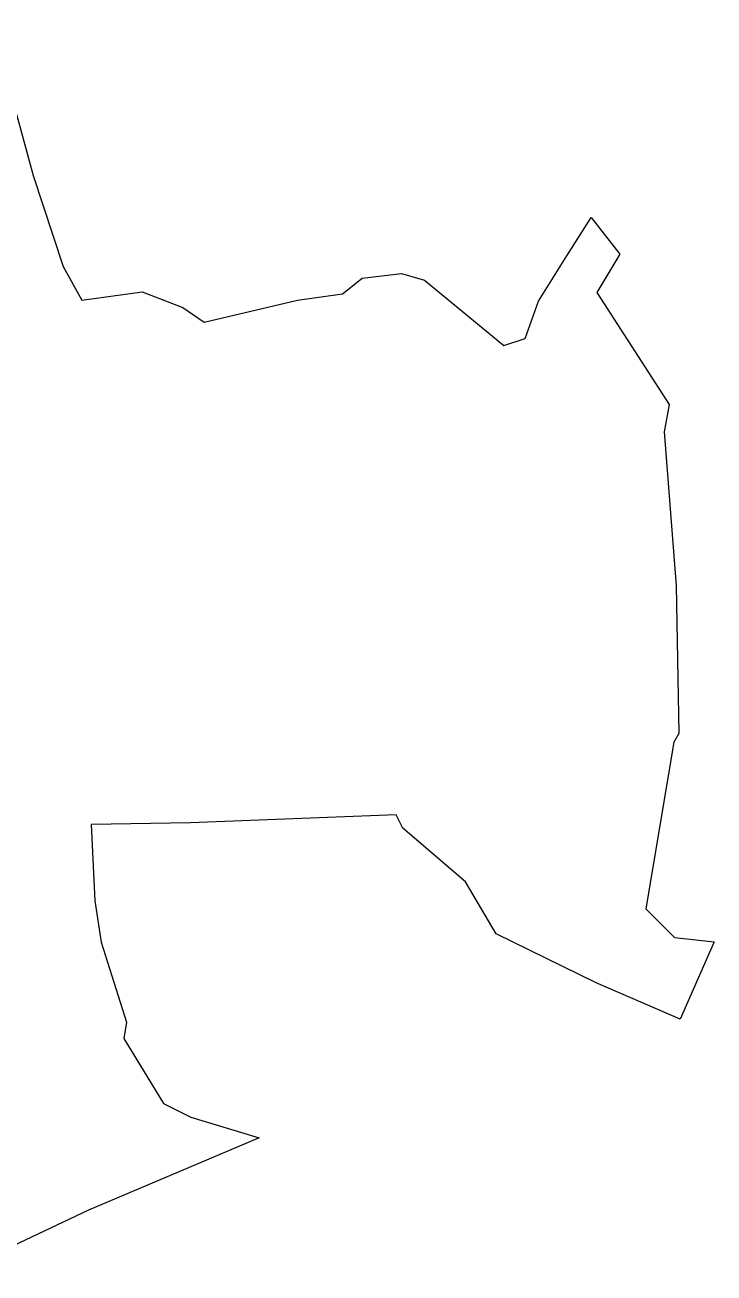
# Model space of a CAD drawing. Header units: metres. Extents: x 321018 to 324716, y 1829363 to 1832880.
# Drawn here: x 323445 to 324716, y 1830336 to 1832639 of the extents above; entities that cross this region are included whole.
import ezdxf

# ---------------------------------------------------------------- set-up
doc = ezdxf.new("R2010")
doc.units = ezdxf.units.M
doc.layers.add('village', color=3, linetype='Continuous')

msp = doc.modelspace()

# ---------------------------------------------------------------- linework, layer by layer
at = {"layer": 'village', "color": 3, "true_color": 0x00ff00}
msp.add_polyline3d([(323383.6, 1832639.1, 0), (323459.6, 1832361.3, 0), (323515.2, 1832193.6, 0), (323549.7, 1832131.4, 0), (323661.1, 1832146.5, 0), (323735.8, 1832117.7, 0), (323775.1, 1832090.7, 0), (323947.4, 1832131.4, 0), (324030.6, 1832142.8, 0), (324067, 1832171.9, 0), (324139.1, 1832180.4, 0), (324181.7, 1832168.4, 0), (324328.4, 1832047.7, 0), (324367.5, 1832060.5, 0), (324392.2, 1832129.7, 0), (324444.6, 1832213, 0), (324489.3, 1832284.1, 0), (324542.3, 1832216.3, 0), (324500, 1832145.6, 0), (324633.4, 1831938.6, 0), (324623.7, 1831888.2, 0), (324646, 1831604.2, 0), (324651.3, 1831331.9, 0), (324641.7, 1831315.4, 0), (324590.1, 1831008.1, 0), (324642.9, 1830955.2, 0), (324716, 1830947.3, 0), (324653.5, 1830804.5, 0), (324498.3, 1830871.2, 0), (324314, 1830961.8, 0), (324257.3, 1831058, 0), (324141.8, 1831157.2, 0), (324129.6, 1831181.4, 0), (323750, 1831167, 0), (323566.5, 1831163.5, 0), (323573.7, 1831022.7, 0), (323585.2, 1830946.5, 0), (323631.8, 1830798.9, 0), (323627.2, 1830769, 0), (323700.2, 1830648.9, 0), (323750.6, 1830623.7, 0), (323876.4, 1830585.5, 0), (323561.8, 1830451.9, 0), (323316, 1830336, 0)], dxfattribs=at)

doc.saveas('drawing.dxf')
